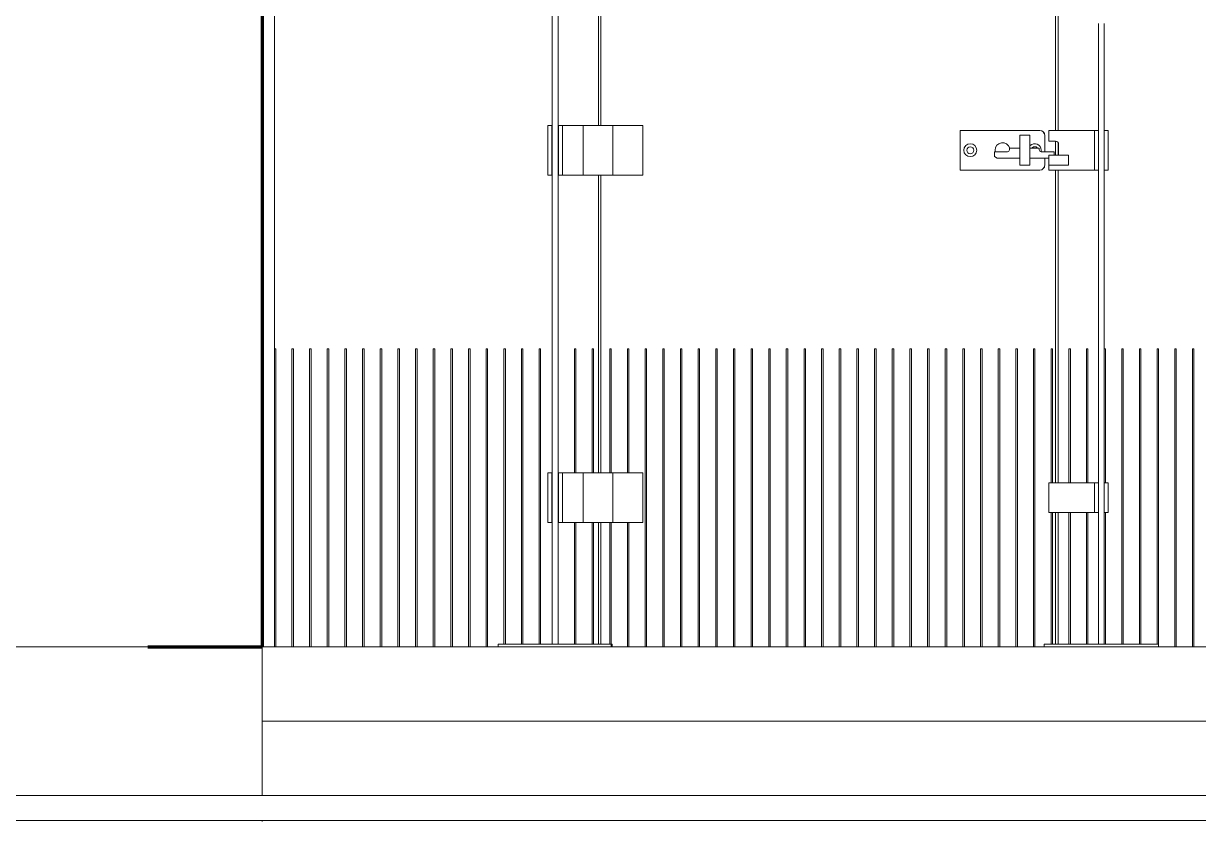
# Model space of a CAD drawing. Header units: inches. Extents: x 22 to 382261, y 22 to 371281.
# Drawn here: x 163327 to 165694, y 140239 to 141846 of the extents above; entities that cross this region are included whole.
import ezdxf

# ---------------------------------------------------------------- set-up
doc = ezdxf.new("R2010")
doc.units = ezdxf.units.IN
doc.header["$MEASUREMENT"] = 0
doc.linetypes.add('Grid Line 1_2_', pattern=[22.225, 12.7, -3.175, 3.175, -3.175])
for name, color, linetype, lineweight in [('A-AREA', 32, 'Continuous', 9), ('A-DOOR', 31, 'Continuous', 9), ('A-DOOR-FRAM', 31, 'Continuous', 9), ('A-FLOR', 192, 'Continuous', 9), ('A-FLOR-LEVL', 51, 'Continuous', 9), ('A-GENM', 13, 'Continuous', 9), ('I-WALL', 2, 'Continuous', 9)]:
    doc.layers.add(name, color=color, linetype=linetype, lineweight=lineweight)

# ---------------------------------------------------------------- blocks, each defined once
blk = doc.blocks.new('M_Single-Flush - d02  toilet 750 by 2100-458073-Approach Elevation')
at = {"layer": 'A-DOOR-FRAM'}
for p, q in [((-6433.2, 2476), (-6408.2, 2476)), ((-6408.2, 2476), (-6408.2, 300)), ((-6408.2, 300), (-6433.2, 300))]:
    blk.add_line(p, q, dxfattribs=at)
blk = doc.blocks.new('Back wall - ASB FREESTANDING GLASS BACK WALL-V10-Approach Elevation')
at = {"layer": 'A-GENM'}
for p, q in [((-5849.2, 305), (-5849.2, 2380)), ((-5837.2, 2380), (-5837.2, 305)), ((-5756.2, 1350), (-5756.2, 2080)), ((-5751.2, 2080), (-5751.2, 1350)), ((-4835.2, 1340), (-4835.2, 1744.7)), ((-4830.2, 1744.7), (-4830.2, 1340)), ((-4749.2, 305), (-4749.2, 1555.3)), ((-4737.2, 1555.3), (-4737.2, 305)), ((-5857.7, 1350), (-5849.7, 1350)), ((-5857.7, 1350), (-5857.7, 1250)), ((-5849.7, 1250), (-5849.7, 1350)), ((-5836.7, 1350), (-5828.7, 1350)), ((-5836.7, 1350), (-5836.7, 1250)), ((-5828.7, 1350), (-5786.7, 1350)), ((-5828.7, 1350), (-5828.7, 1250)), ((-5786.7, 1350), (-5726.7, 1350)), ((-5786.7, 1350), (-5786.7, 1250)), ((-5726.7, 1350), (-5666.7, 1350)), ((-5726.7, 1350), (-5726.7, 1250)), ((-5666.7, 1350), (-5666.7, 1250)), ((-4867.2, 1340), (-5027.2, 1340)), ((-5027.2, 1340), (-5027.2, 1260)), ((-4887.2, 1330), (-4907.2, 1330)), ((-4907.2, 1330), (-4907.2, 1270)), ((-4887.2, 1300), (-4887.2, 1330)), ((-4857.2, 1297), (-4857.2, 1330)), ((-4849.2, 1340), (-4757.2, 1340)), ((-4849.2, 1340), (-4849.2, 1318)), ((-4757.2, 1340), (-4749.2, 1340)), ((-4757.2, 1340), (-4757.2, 1260)), ((-4737.2, 1340), (-4729.2, 1340)), ((-4729.2, 1340), (-4729.2, 1260)), ((-4907.2, 1304), (-4928.2, 1304)), ((-4928.2, 1304), (-4928.2, 1301)), ((-4868.2, 1304), (-4887.2, 1304)), ((-4868.2, 1301), (-4868.2, 1304)), ((-4849.2, 1318), (-4835.2, 1318)), ((-4835.2, 1290), (-4835.2, 1318)), ((-4830.2, 1315.3), (-4830.2, 1290)), ((-4829.2, 1312), (-4829.2, 1290)), ((-4932.2, 1297), (-4958.2, 1297)), ((-4958.2, 1297), (-4958.2, 1287)), ((-4958.2, 1287), (-4953.2, 1284)), ((-4953.2, 1284), (-4907.2, 1284)), ((-4887.2, 1270), (-4887.2, 1300)), ((-4887.2, 1284), (-4849.2, 1284)), ((-4838.2, 1297), (-4864.2, 1297)), ((-4857.2, 1270), (-4857.2, 1284)), ((-4849.2, 1290), (-4849.2, 1270)), ((-4809.2, 1290), (-4849.2, 1290)), ((-4838.2, 1290), (-4838.2, 1297)), ((-4809.2, 1270), (-4809.2, 1290)), ((-5027.2, 1260), (-4867.2, 1260)), ((-4907.2, 1270), (-4887.2, 1270)), ((-4849.2, 1270), (-4809.2, 1270)), ((-4849.2, 1270), (-4849.2, 1260)), ((-4757.2, 1260), (-4849.2, 1260)), ((-4835.2, 630), (-4835.2, 1260)), ((-4830.2, 1260), (-4830.2, 630)), ((-4749.2, 1260), (-4757.2, 1260)), ((-4729.2, 1260), (-4737.2, 1260)), ((-5849.7, 1250), (-5857.7, 1250)), ((-5828.7, 1250), (-5836.7, 1250)), ((-5786.7, 1250), (-5828.7, 1250)), ((-5726.7, 1250), (-5786.7, 1250)), ((-5756.2, 650), (-5756.2, 1250)), ((-5751.2, 1250), (-5751.2, 650)), ((-5666.7, 1250), (-5726.7, 1250)), ((-6405.8, 900), (-6408.2, 900)), ((-6405.8, 300), (-6405.8, 900)), ((-6370.2, 900), (-6373.2, 900)), ((-6373.2, 900), (-6373.2, 300)), ((-6370.2, 300), (-6370.2, 900)), ((-6334.7, 900), (-6337.7, 900)), ((-6337.7, 900), (-6337.7, 300)), ((-6334.7, 300), (-6334.7, 900)), ((-6299.1, 900), (-6302.1, 900)), ((-6302.1, 900), (-6302.1, 300)), ((-6299.1, 300), (-6299.1, 900)), ((-6263.6, 900), (-6266.6, 900)), ((-6266.6, 900), (-6266.6, 300)), ((-6263.6, 300), (-6263.6, 900)), ((-6228, 900), (-6231, 900)), ((-6231, 900), (-6231, 300)), ((-6228, 300), (-6228, 900)), ((-6192.4, 900), (-6195.4, 900)), ((-6195.4, 900), (-6195.4, 300)), ((-6192.4, 300), (-6192.4, 900)), ((-6156.9, 900), (-6159.9, 900)), ((-6159.9, 900), (-6159.9, 300)), ((-6156.9, 300), (-6156.9, 900)), ((-6121.3, 900), (-6124.3, 900)), ((-6124.3, 900), (-6124.3, 300)), ((-6121.3, 300), (-6121.3, 900)), ((-6085.8, 900), (-6088.8, 900)), ((-6088.8, 900), (-6088.8, 300)), ((-6085.8, 300), (-6085.8, 900)), ((-6050.2, 900), (-6053.2, 900)), ((-6053.2, 900), (-6053.2, 300)), ((-6050.2, 300), (-6050.2, 900)), ((-6014.6, 900), (-6017.6, 900)), ((-6017.6, 900), (-6017.6, 300)), ((-6014.6, 300), (-6014.6, 900)), ((-5979.1, 900), (-5982.1, 900)), ((-5982.1, 900), (-5982.1, 300)), ((-5979.1, 300), (-5979.1, 900)), ((-5943.5, 900), (-5946.5, 900)), ((-5946.5, 900), (-5946.5, 305)), ((-5943.5, 305), (-5943.5, 900)), ((-5908, 900), (-5911, 900)), ((-5911, 900), (-5911, 305)), ((-5908, 305), (-5908, 900)), ((-5872.4, 900), (-5875.4, 900)), ((-5875.4, 900), (-5875.4, 305)), ((-5872.4, 305), (-5872.4, 900)), ((-5836.9, 305), (-5836.9, 900)), ((-5801.3, 900), (-5804.3, 900)), ((-5804.3, 900), (-5804.3, 650)), ((-5801.3, 650), (-5801.3, 900)), ((-5765.7, 900), (-5768.7, 900)), ((-5768.7, 900), (-5768.7, 650)), ((-5765.7, 650), (-5765.7, 900)), ((-5730.2, 900), (-5733.2, 900)), ((-5733.2, 900), (-5733.2, 650)), ((-5730.2, 650), (-5730.2, 900)), ((-5694.6, 900), (-5697.6, 900)), ((-5697.6, 900), (-5697.6, 650)), ((-5694.6, 650), (-5694.6, 900)), ((-5659.1, 900), (-5662.1, 900)), ((-5662.1, 900), (-5662.1, 300)), ((-5659.1, 300), (-5659.1, 900)), ((-5623.5, 900), (-5626.5, 900)), ((-5626.5, 900), (-5626.5, 300)), ((-5623.5, 300), (-5623.5, 900)), ((-5587.9, 900), (-5590.9, 900)), ((-5590.9, 900), (-5590.9, 300)), ((-5587.9, 300), (-5587.9, 900)), ((-5552.4, 900), (-5555.4, 900)), ((-5555.4, 900), (-5555.4, 300)), ((-5552.4, 300), (-5552.4, 900)), ((-5516.8, 900), (-5519.8, 900)), ((-5519.8, 900), (-5519.8, 300)), ((-5516.8, 300), (-5516.8, 900)), ((-5481.3, 900), (-5484.3, 900)), ((-5484.3, 900), (-5484.3, 300)), ((-5481.3, 300), (-5481.3, 900)), ((-5445.7, 900), (-5448.7, 900)), ((-5448.7, 900), (-5448.7, 300)), ((-5445.7, 300), (-5445.7, 900)), ((-5410.1, 900), (-5413.1, 900)), ((-5413.1, 900), (-5413.1, 300)), ((-5410.1, 300), (-5410.1, 900)), ((-5374.6, 900), (-5377.6, 900)), ((-5377.6, 900), (-5377.6, 300)), ((-5374.6, 300), (-5374.6, 900)), ((-5339, 900), (-5342, 900)), ((-5342, 900), (-5342, 300)), ((-5339, 300), (-5339, 900)), ((-5303.5, 900), (-5306.5, 900)), ((-5306.5, 900), (-5306.5, 300)), ((-5303.5, 300), (-5303.5, 900)), ((-5267.9, 900), (-5270.9, 900)), ((-5270.9, 900), (-5270.9, 300)), ((-5267.9, 300), (-5267.9, 900)), ((-5232.4, 900), (-5235.4, 900)), ((-5235.4, 900), (-5235.4, 300)), ((-5232.4, 300), (-5232.4, 900)), ((-5196.8, 900), (-5199.8, 900)), ((-5199.8, 900), (-5199.8, 300)), ((-5196.8, 300), (-5196.8, 900)), ((-5161.2, 900), (-5164.2, 900)), ((-5164.2, 900), (-5164.2, 300)), ((-5161.2, 300), (-5161.2, 900)), ((-5125.7, 900), (-5128.7, 900)), ((-5128.7, 900), (-5128.7, 300)), ((-5125.7, 300), (-5125.7, 900)), ((-5090.1, 900), (-5093.1, 900)), ((-5093.1, 900), (-5093.1, 300)), ((-5090.1, 300), (-5090.1, 900)), ((-5054.6, 900), (-5057.6, 900)), ((-5057.6, 900), (-5057.6, 300)), ((-5054.6, 300), (-5054.6, 900)), ((-5019, 900), (-5022, 900)), ((-5022, 900), (-5022, 300)), ((-5019, 300), (-5019, 900)), ((-4983.4, 900), (-4986.4, 900)), ((-4986.4, 900), (-4986.4, 300)), ((-4983.4, 300), (-4983.4, 900)), ((-4947.9, 900), (-4950.9, 900)), ((-4950.9, 900), (-4950.9, 300)), ((-4947.9, 300), (-4947.9, 900)), ((-4912.3, 900), (-4915.3, 900)), ((-4915.3, 900), (-4915.3, 300)), ((-4912.3, 300), (-4912.3, 900)), ((-4876.8, 900), (-4879.8, 900)), ((-4879.8, 900), (-4879.8, 300)), ((-4876.8, 300), (-4876.8, 900)), ((-4841.2, 900), (-4844.2, 900)), ((-4844.2, 900), (-4844.2, 630)), ((-4841.2, 630), (-4841.2, 900)), ((-4805.6, 900), (-4808.6, 900)), ((-4808.6, 900), (-4808.6, 630)), ((-4805.6, 630), (-4805.6, 900)), ((-4770.1, 900), (-4773.1, 900)), ((-4773.1, 900), (-4773.1, 630)), ((-4770.1, 630), (-4770.1, 900)), ((-4734.5, 900), (-4737.2, 900)), ((-4734.5, 630), (-4734.5, 900)), ((-4699, 900), (-4702, 900)), ((-4702, 900), (-4702, 305)), ((-4699, 305), (-4699, 900)), ((-4663.4, 900), (-4666.4, 900)), ((-4666.4, 900), (-4666.4, 305)), ((-4663.4, 305), (-4663.4, 900)), ((-4627.9, 900), (-4630.9, 900)), ((-4630.9, 900), (-4630.9, 305)), ((-4627.9, 300), (-4627.9, 900)), ((-4592.3, 900), (-4595.3, 900)), ((-4595.3, 900), (-4595.3, 300)), ((-4592.3, 300), (-4592.3, 900)), ((-4556.7, 900), (-4559.7, 900)), ((-4559.7, 900), (-4559.7, 300)), ((-4556.7, 300), (-4556.7, 900)), ((-5857.7, 650), (-5849.7, 650)), ((-5857.7, 650), (-5857.7, 550)), ((-5849.7, 550), (-5849.7, 650)), ((-5836.7, 650), (-5828.7, 650)), ((-5836.7, 650), (-5836.7, 550)), ((-5828.7, 650), (-5786.7, 650)), ((-5828.7, 650), (-5828.7, 550)), ((-5786.7, 650), (-5726.7, 650)), ((-5786.7, 650), (-5786.7, 550)), ((-5726.7, 650), (-5666.7, 650)), ((-5726.7, 650), (-5726.7, 550)), ((-5666.7, 650), (-5666.7, 550)), ((-4849.2, 630), (-4757.2, 630)), ((-4849.2, 630), (-4849.2, 570)), ((-4757.2, 630), (-4749.2, 630)), ((-4757.2, 630), (-4757.2, 570)), ((-4737.2, 630), (-4729.2, 630)), ((-4729.2, 630), (-4729.2, 570)), ((-4757.2, 570), (-4849.2, 570)), ((-4844.2, 570), (-4844.2, 305)), ((-4841.2, 305), (-4841.2, 570)), ((-4835.2, 305), (-4835.2, 570)), ((-4830.2, 570), (-4830.2, 305)), ((-4808.6, 570), (-4808.6, 305)), ((-4805.6, 305), (-4805.6, 570)), ((-4773.1, 570), (-4773.1, 305)), ((-4770.1, 305), (-4770.1, 570)), ((-4749.2, 570), (-4757.2, 570)), ((-4729.2, 570), (-4737.2, 570)), ((-4734.5, 305), (-4734.5, 570)), ((-5849.7, 550), (-5857.7, 550)), ((-5828.7, 550), (-5836.7, 550)), ((-5786.7, 550), (-5828.7, 550)), ((-5804.3, 550), (-5804.3, 305)), ((-5801.3, 305), (-5801.3, 550)), ((-5726.7, 550), (-5786.7, 550)), ((-5768.7, 550), (-5768.7, 305)), ((-5765.7, 305), (-5765.7, 550)), ((-5756.2, 305), (-5756.2, 550)), ((-5751.2, 550), (-5751.2, 305)), ((-5733.2, 550), (-5733.2, 305)), ((-5730.2, 300), (-5730.2, 550)), ((-5666.7, 550), (-5726.7, 550)), ((-5697.6, 550), (-5697.6, 300)), ((-5694.6, 300), (-5694.6, 550)), ((-5958.2, 305), (-5958.2, 300)), ((-5955.7, 305), (-5958.2, 305)), ((-5953.2, 305), (-5958.2, 305)), ((-5958.2, 305), (-5958.2, 300)), ((-5953.2, 305), (-5733.2, 305)), ((-5728.2, 305), (-5733.2, 305)), ((-5728.2, 305), (-5730.7, 305)), ((-5728.2, 300), (-5728.2, 305)), ((-5728.2, 305), (-5728.2, 300)), ((-4858.2, 305), (-4858.2, 300)), ((-4855.7, 305), (-4858.2, 305)), ((-4853.2, 305), (-4858.2, 305)), ((-4858.2, 305), (-4858.2, 300)), ((-4853.2, 305), (-4633.2, 305)), ((-4628.2, 305), (-4633.2, 305)), ((-4628.2, 305), (-4630.7, 305)), ((-4628.2, 300), (-4628.2, 305)), ((-4628.2, 305), (-4628.2, 300))]:
    blk.add_line(p, q, dxfattribs=at)
for centre, radius, start, end in [((-4867.2, 1330), 10, 0, 90), ((-4867.2, 1330), 10, 0, 45), ((-5007.2, 1300), 13, 0, 180), ((-5007.2, 1300), 7, 0, 180), ((-4942.2, 1300), 15, 15.4881, 180), ((-4877.2, 1300), 13, 0, 135), ((-4877.2, 1300), 7, 45, 135), ((-4835.2, 1312), 6, 0, 90), ((-5007.2, 1300), 13, 180, 0), ((-5007.2, 1300), 7, 180, 0), ((-4942.2, 1300), 15, 180, 191.5911), ((-4932.2, 1301), 4, 270, 0), ((-4864.2, 1301), 4, 180, 270), ((-4877.2, 1300), 13, 346.8535, 0), ((-4867.2, 1270), 10, 270, 0), ((-4867.2, 1270), 10, 315, 0)]:
    blk.add_arc(centre, radius, start, end, dxfattribs=at)

msp = doc.modelspace()

# ---------------------------------------------------------------- linework, layer by layer
at = {"layer": 'A-AREA'}
msp.add_line((163833, 140590.7), (165873, 140590.7), dxfattribs=at)
at = {"layer": 'A-FLOR'}
for p, q in [((163833, 140590.7), (167195.5, 140590.7)), ((163808, 140440.7), (167445.5, 140440.7)), ((175226.2, 140290.7), (154143.7, 140290.7)), ((154143.7, 140240.7), (181458, 140240.7))]:
    msp.add_line(p, q, dxfattribs=at)
at = {"layer": 'A-FLOR-LEVL', "linetype": 'Grid Line 1_2_'}
for p, q in [((151584.8, 140590.7), (180712.2, 140590.7)), ((151584.8, 140290.7), (180712.2, 140290.7))]:
    msp.add_line(p, q, dxfattribs=at)
at = {"layer": 'I-WALL', "lineweight": 70}
for p in [(163808, 142990.7), (163578, 140590.7)]:
    msp.add_line(p, (163808, 140590.7), dxfattribs=at)
at = {"layer": 'I-WALL'}
for p, q in [((161553, 140590.7), (163578, 140590.7)), ((163808, 140290.7), (163808, 140590.7)), ((163808, 140238.6), (163808, 140240.7))]:
    msp.add_line(p, q, dxfattribs=at)

# ---------------------------------------------------------------- block references
at = {"layer": 'A-DOOR'}
msp.add_blockref('M_Single-Flush - d02  toilet 750 by 2100-458073-Approach Elevation', (170241.2, 140290.7), dxfattribs=at)
at = {"layer": 'A-GENM'}
msp.add_blockref('Back wall - ASB FREESTANDING GLASS BACK WALL-V10-Approach Elevation', (170241.2, 140290.7), dxfattribs=at)

doc.saveas('drawing.dxf')
